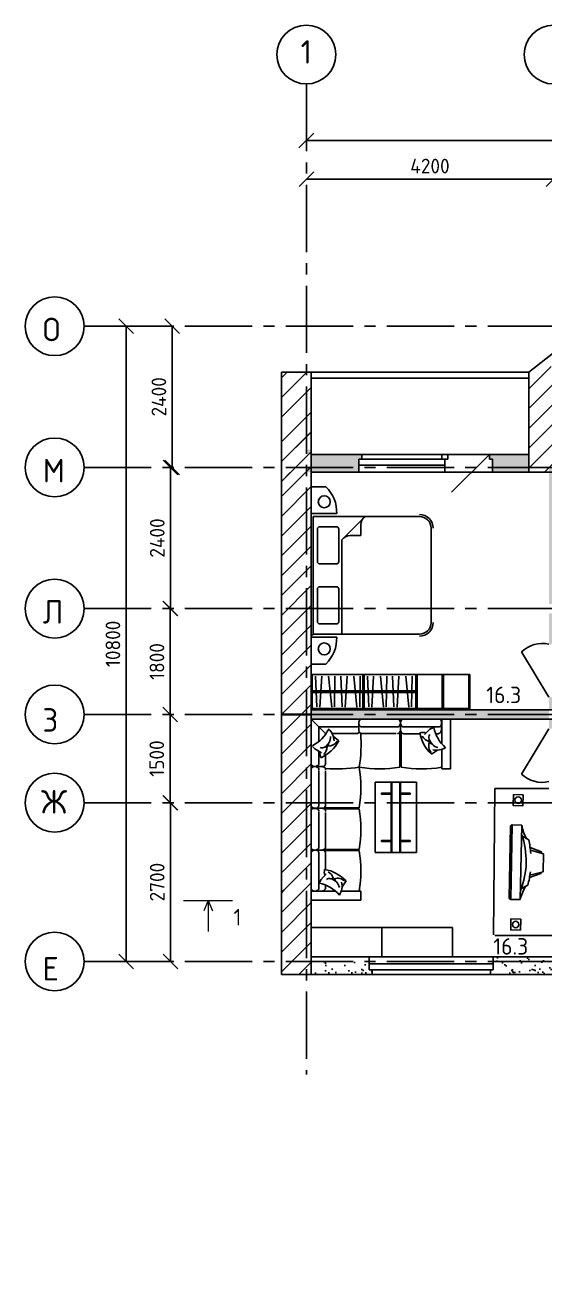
# Model space of a CAD drawing. Header units: millimetres. Extents: x -257254 to 390979, y -202328 to 355504.
# Drawn here: x 352816 to 361645, y -122793 to -101411 of the extents above; entities that cross this region are included whole.
import ezdxf

# ---------------------------------------------------------------- set-up
doc = ezdxf.new("R2010")
doc.units = ezdxf.units.MM
doc.linetypes.add('CENTER2', pattern=[28.575, 19.05, -3.175, 3.175, -3.175])
doc.layers.get('0').update_dxf_attribs({"lineweight": 25})
for name, color, linetype in [('МЕБЕЛЬ', 104, 'Continuous'), ('Окна', 4, 'Continuous'), ('оси', 1, 'CENTER2')]:
    doc.layers.add(name, color=color, linetype=linetype)
doc.layers.add('покрытия', color=6, linetype='Continuous', lineweight=18)
doc.styles.get("Standard").update_dxf_attribs({"font": 'GOST_Common.ttf'})
doc.dimstyles.new('ISO-25', dxfattribs={"dimtxt": 250, "dimasz": 250, "dimexe": 1.25, "dimexo": 0.625, "dimgap": 100, "dimtad": 1, "dimdec": 0, "dimtxsty": 'Standard', "dimblk": 'OBLIQUE', "dimcen": 2.5, "dimadec": 0, "dimazin": 0, "dimtfac": 1, "dimtdec": 0, "dimtmove": 0, "dimatfit": 3, "dimfxl": 1, "dimarcsym": 0})
pattern_1 = [(37.5, (282164.35, -213406.2), (-8.00016, 244.70662), [0, -193.04, 0, -215.9, 0, -206.375]), (7.5, (282164.35, -213406.2), (224.76164, 358.41255), [0, -104.14, 0, -173.99, 0, -66.675]), (327.5, (282008.14, -213406.2), (395.4962, 0.7186), [0, -63.5, 0, -228.6, 0, -298.45]), (317.5, (282008.14, -213406.2), (381.7782, 111.4647), [0, -31.75, 0, -149.86, 0, -171.45])]

# ---------------------------------------------------------------- blocks, each defined once
blk = doc.blocks.new('_Oblique')
at = {"color": 0, "linetype": 'ByBlock', "lineweight": -2}
blk.add_line((-0.5, -0.5), (0.5, 0.5), dxfattribs=at)
blk = doc.blocks.new('*D343')
at = {"color": 0, "lineweight": -2, "ltscale": 50, "transparency": 16777216}
for p, q in [((355276, -114630), (355285, -114630)), ((355284, -117330), (355284, -114630)), ((355285, -117330), (355285, -117330))]:
    blk.add_line(p, q, dxfattribs=at)
at = {"color": 0, "lineweight": -2, "ltscale": 50, "transparency": 16777216, "xscale": 250, "yscale": 250, "zscale": 250}
for p, rotation in [((355284, -114630), 90), ((355284, -117330), 270)]:
    blk.add_blockref('_Oblique', p, dxfattribs=dict(at, rotation=rotation))
at = {"color": 0, "ltscale": 50, "transparency": 16777216, "insert": (355059, -115980), "char_height": 250, "attachment_point": 5, "rotation": 90}
blk.add_mtext('2700', dxfattribs=at)
blk = doc.blocks.new('*D344')
at = {"color": 0, "lineweight": -2, "ltscale": 50, "transparency": 16777216}
for p, q in [((355280, -113130), (355280, -111330)), ((355281, -111330), (355282, -111330)), ((355281, -113130), (355282, -113130))]:
    blk.add_line(p, q, dxfattribs=at)
at = {"color": 0, "lineweight": -2, "ltscale": 50, "transparency": 16777216, "xscale": 250, "yscale": 250, "zscale": 250}
for p, rotation in [((355280, -111330), 90), ((355280, -113130), 270)]:
    blk.add_blockref('_Oblique', p, dxfattribs=dict(at, rotation=rotation))
at = {"color": 0, "ltscale": 50, "transparency": 16777216, "insert": (355055, -112230), "char_height": 250, "attachment_point": 5, "rotation": 90}
blk.add_mtext('1800', dxfattribs=at)
blk = doc.blocks.new('*D345')
at = {"color": 0, "lineweight": -2, "ltscale": 50, "transparency": 16777216}
for p, q in [((355312, -108930), (355284, -108930)), ((355285, -111330), (355285, -108930)), ((355286, -111330), (355287, -111330))]:
    blk.add_line(p, q, dxfattribs=at)
at = {"color": 0, "lineweight": -2, "ltscale": 50, "transparency": 16777216, "xscale": 250, "yscale": 250, "zscale": 250}
for p, rotation in [((355285, -108930), 90), ((355285, -111330), 270)]:
    blk.add_blockref('_Oblique', p, dxfattribs=dict(at, rotation=rotation))
at = {"color": 0, "ltscale": 50, "transparency": 16777216, "insert": (355060, -110130), "char_height": 250, "attachment_point": 5, "rotation": 90}
blk.add_mtext('2400', dxfattribs=at)
blk = doc.blocks.new('*D346')
at = {"color": 0, "lineweight": -2, "ltscale": 50, "transparency": 16777216}
for p, q in [((354771, -106530), (355314, -106530)), ((355313, -108930), (355313, -106530)), ((355313, -108930), (355314, -108930))]:
    blk.add_line(p, q, dxfattribs=at)
at = {"color": 0, "lineweight": -2, "ltscale": 50, "transparency": 16777216, "xscale": 250, "yscale": 250, "zscale": 250}
for p, rotation in [((355313, -106530), 90), ((355313, -108930), 270)]:
    blk.add_blockref('_Oblique', p, dxfattribs=dict(at, rotation=rotation))
at = {"color": 0, "ltscale": 50, "transparency": 16777216, "insert": (355088, -107730), "char_height": 250, "attachment_point": 5, "rotation": 90}
blk.add_mtext('2400', dxfattribs=at)
blk = doc.blocks.new('*D347')
at = {"color": 0, "lineweight": -2, "ltscale": 50, "transparency": 16777216}
for p, q in [((357593.37343, -104031.1882), (357593.37343, -104030.5632)), ((357593.37343, -104031.8132), (361793.37343, -104031.8132)), ((361793.37343, -104031.1882), (361793.37343, -104030.5632))]:
    blk.add_line(p, q, dxfattribs=at)
at = {"color": 0, "lineweight": -2, "ltscale": 50, "transparency": 16777216, "xscale": 250, "yscale": 250, "zscale": 250, "rotation": 180}
blk.add_blockref('_Oblique', (357593.37343, -104031.8132), dxfattribs=at)
at = {"color": 0, "lineweight": -2, "ltscale": 50, "transparency": 16777216, "xscale": 250, "yscale": 250, "zscale": 250}
blk.add_blockref('_Oblique', (361793.37343, -104031.8132), dxfattribs=at)
at = {"color": 0, "ltscale": 50, "transparency": 16777216, "insert": (359693.37343, -103806.8132), "char_height": 250, "attachment_point": 5}
blk.add_mtext('4200', dxfattribs=at)
blk = doc.blocks.new('*D365')
at = {"color": 0, "lineweight": -2, "ltscale": 50, "transparency": 16777216}
for p, q in [((355277, -113130), (355278, -113130)), ((355277, -113130), (355277, -114630)), ((355285, -114630), (355275, -114630))]:
    blk.add_line(p, q, dxfattribs=at)
at = {"color": 0, "lineweight": -2, "ltscale": 50, "transparency": 16777216, "xscale": 250, "yscale": 250, "zscale": 250}
for p, rotation in [((355277, -113130), 90), ((355277, -114630), 270)]:
    blk.add_blockref('_Oblique', p, dxfattribs=dict(at, rotation=rotation))
at = {"color": 0, "ltscale": 50, "transparency": 16777216, "insert": (355052, -113880), "char_height": 250, "attachment_point": 5, "rotation": 90}
blk.add_mtext('1500', dxfattribs=at)
blk = doc.blocks.new('*D369')
at = {"color": 0, "lineweight": -2, "transparency": 16777216}
for p, q in [((355286, -106530), (354531, -106530)), ((354531, -117330), (354532, -106530)), ((355285, -117330), (354530, -117330))]:
    blk.add_line(p, q, dxfattribs=at)
at = {"color": 0, "lineweight": -2, "transparency": 16777216, "xscale": 250, "yscale": 250, "zscale": 250}
for p, rotation in [((354532, -106530), 89.99336854406653), ((354531, -117330), 269.9933685440665)]:
    blk.add_blockref('_Oblique', p, dxfattribs=dict(at, rotation=rotation))
at = {"color": 0, "transparency": 16777216, "insert": (354307, -111930), "char_height": 250, "attachment_point": 5, "rotation": 89.9934}
blk.add_mtext('10800', dxfattribs=at)
blk = doc.blocks.new('*D370')
at = {"color": 0, "lineweight": -2, "transparency": 16777216}
for p, q in [((357593, -103372), (383993, -103372)), ((357593, -103373), (357593, -103373)), ((383993, -103523), (383993, -103371))]:
    blk.add_line(p, q, dxfattribs=at)
at = {"color": 0, "lineweight": -2, "transparency": 16777216, "xscale": 250, "yscale": 250, "zscale": 250, "rotation": 180}
blk.add_blockref('_Oblique', (357593, -103372), dxfattribs=at)
at = {"color": 0, "lineweight": -2, "transparency": 16777216, "xscale": 250, "yscale": 250, "zscale": 250}
blk.add_blockref('_Oblique', (383993, -103372), dxfattribs=at)
at = {"color": 0, "transparency": 16777216, "insert": (370793, -103147), "char_height": 250, "attachment_point": 5}
blk.add_mtext('26400', dxfattribs=at)

msp = doc.modelspace()

# ---------------------------------------------------------------- hatches: boundary and pattern name
h = msp.add_hatch()
h.set_pattern_fill('LINE', color=256, scale=75, angle=45)
h.set_pattern_definition([(45, (282164.35, -213406.2), (-168.3798, 168.3798), [])])
h.paths.add_polyline_path([(366433.47228, -117330.06082), (365993.37343, -117330.06082), (365993.37343, -117750.06082), (366483.37682, -117750.06082), (366483.39503, -117669.93468), (366433.39503, -117669.92332)])
h.paths.add_polyline_path([(366433.49046, -117250.06082), (365993.37343, -117250.06082), (365993.37343, -117330.06082), (366433.47228, -117330.06082)])
h.paths.add_polyline_path([(370193.37343, -117330.06082), (367343.4723, -117330.06082), (367343.39501, -117670.13014), (367293.39501, -117670.11877), (367293.37684, -117750.06082), (370193.37343, -117750.06082)])
h.paths.add_polyline_path([(370193.37343, -117250.06082), (367343.49048, -117250.06082), (367343.4723, -117330.06082), (370193.37343, -117330.06082)])
h.paths.add_polyline_path([(370805.66093, -117330.06082), (370193.37343, -117330.06082), (370193.37343, -117750.06082), (370805.66093, -117750.06082)])
h.paths.add_polyline_path([(370805.66093, -117250.06082), (370193.37343, -117250.06082), (370193.37343, -117330.06082), (370805.66093, -117330.06082)])
h.paths.add_polyline_path([(371993.37343, -117330.06082), (371705.66093, -117330.06082), (371705.66093, -117750.06082), (371993.37343, -117750.06082)])
h.paths.add_polyline_path([(372391.06676, -117330.06082), (371993.37343, -117330.06082), (371993.37343, -117750.06082), (372391.06676, -117750.06082)])
h.paths.add_polyline_path([(371993.37343, -117250.06082), (371705.66093, -117250.06082), (371705.66093, -117330.06082), (371993.37343, -117330.06082)])
h.paths.add_polyline_path([(372391.06676, -117250.06082), (371993.37343, -117250.06082), (371993.37343, -117330.06082), (372391.06676, -117330.06082)])
h.paths.add_polyline_path([(361920.95524, -107477.23261), (361708.30911, -107147.94816), (361747.5378, -107116.94639), (361697.76344, -107053.96344), (361373.37343, -107310.06082), (361373.37343, -109010.06082), (361825.79162, -109010.06082)])
h.paths.add_polyline_path([(363088.3553, -106190.04759), (363138.3553, -106190.05895), (363138.37348, -106110.05895), (362893.53321, -106109.93468), (362686.66923, -106273.15308), (362736.10054, -106335.70194), (362785.0336, -106316.97978), (362889.63195, -106449.33532), (363088.27802, -106530.06082), (363088.30011, -106432.88128)])
h.paths.add_polyline_path([(363088.27802, -106530.06082), (362879.92758, -106437.0557), (363034.76214, -106632.97861)])
h.paths.add_polyline_path([(364893.53321, -106110.18695), (364648.37334, -106110.23241), (364648.35516, -106190.23241), (364698.36425, -106190.24377), (364698.29022, -106435.95086), (364617.54473, -106530.06082), (364897.11491, -106449.33532), (365001.71326, -106316.97978), (365050.53766, -106335.83943), (365099.96897, -106273.29057)])
h.paths.add_polyline_path([(364906.81928, -106437.0557), (364698.27792, -106530.06082), (364750.81573, -106634.45781)])
h.paths.add_polyline_path([(366413.37343, -107310.06082), (366088.98342, -107053.96344), (366039.20906, -107116.94639), (366078.43775, -107147.94816), (365913.37343, -107255.58594), (365913.37343, -108930.06082), (366413.37343, -108930.06082)])
h.paths.add_polyline_path([(365993.37343, -107255.58594), (365818.20981, -107477.23261), (365913.37343, -107552.36179), (365993.37343, -107615.8972)])
h.paths.add_polyline_path([(370193.37343, -107255.58594), (370108.30911, -107147.94816), (370147.5378, -107116.94639), (370097.76344, -107053.96344), (369773.37343, -107310.06082), (369773.37343, -109010.06082), (370193.37343, -109010.06082)])
h.paths.add_polyline_path([(370193.37343, -107255.58594), (370193.37343, -107613.05112), (370367.33572, -107475.71247)])
h.paths.add_polyline_path([(370273.37343, -107549.89323), (370193.37343, -107613.05112), (370193.37343, -108930.06082), (370273.37343, -108930.06082)])
h.paths.add_polyline_path([(371488.36443, -106189.87786), (371538.3553, -106190.05895), (371538.37348, -106110.05895), (371293.53321, -106109.93468), (371086.77789, -106273.29057), (371136.2092, -106335.83943), (371175.32923, -106304.70017), (371279.92758, -106437.0557), (371488.27802, -106530.06082), (371488.29104, -106432.8148)])
h.paths.add_polyline_path([(371488.27802, -106530.06082), (371279.92758, -106437.0557), (371434.7298, -106632.93768)])
h.paths.add_polyline_path([(373293.53321, -106110.18695), (373048.37334, -106110.23241), (373048.35516, -106190.23241), (373098.34511, -106190.24377), (373098.26977, -106610.10627), (373094.14881, -106610.07989), (373102.38884, -106530.07989), (373297.11491, -106449.33532), (373401.71326, -106316.97978), (373450.64632, -106335.70194), (373500.07763, -106273.15308)])
h.paths.add_polyline_path([(373306.81928, -106437.0557), (373018.45887, -106530.06082), (373150.81573, -106634.45781)])
h.paths.add_polyline_path([(374813.37343, -107310.06082), (374488.98342, -107053.96344), (374439.20906, -107116.94639), (374478.43775, -107147.94816), (374393.37343, -107255.58594), (374393.37343, -108930.06082), (374813.37343, -108930.06082)])
h.paths.add_polyline_path([(374393.37343, -107255.58594), (374218.20981, -107477.23261), (374313.37343, -107552.36179), (374313.37343, -107558.86707), (374393.37343, -107622.02497)])
h.paths.add_polyline_path([(374393.37343, -107622.02497), (374313.37343, -107558.86707), (374313.37343, -108930.06082), (374393.37343, -108930.06082)])
h.paths.add_polyline_path([(380513.37343, -107390.06082), (380563.37343, -107390.06082), (380563.37343, -107310.06082), (378593.37343, -107310.06082), (378593.37343, -107730.06082), (380513.37343, -107730.06082)])
h.paths.add_polyline_path([(382793.37343, -107310.06082), (381973.37343, -107310.06082), (381973.37343, -107390.06082), (382023.37343, -107390.06082), (382023.37343, -107730.06082), (382793.37343, -107730.06082)])
h.paths.add_polyline_path([(383993.37343, -107310.06082), (382793.37343, -107310.06082), (382793.37343, -107730.06082), (383993.37343, -107730.06082)])
h.paths.add_polyline_path([(380513.37343, -107730.06082), (378593.37343, -107730.06082), (378593.37343, -107810.06082), (380513.37343, -107810.06082)])
h.paths.add_polyline_path([(383993.37343, -107730.06082), (382793.37343, -107730.06082), (382793.37343, -107808.37096), (383915.07502, -107808.37096), (383993.37343, -107808.63649)])
h.paths.add_polyline_path([(382793.37343, -107730.06082), (382023.37343, -107730.06082), (382023.37343, -107808.37096), (382793.37343, -107808.37096)])
h.paths.add_polyline_path([(384413.37343, -107310.06082), (383993.37343, -107310.06082), (383993.37343, -107730.06082), (384413.37343, -107730.06082)])
h.paths.add_polyline_path([(384413.37343, -107730.06082), (383993.37343, -107730.06082), (383993.37343, -107808.63649), (383993.37343, -107810.06082), (384413.37343, -107810.06082)])
h.paths.add_polyline_path([(384413.37343, -107810.06082), (383993.37343, -107810.06082), (383993.37343, -108930.06082), (384413.37343, -108930.06082)])
h.paths.add_polyline_path([(383993.37343, -107810.06082), (383913.37343, -107810.06082), (383913.3763, -108930.06082), (383993.37343, -108930.06082)])
h.paths.add_polyline_path([(384413.37343, -108930.06082), (383993.37343, -108930.06082), (383993.37343, -109310.14354), (384333.37343, -109310.14354), (384333.37343, -109360.14354), (384413.37343, -109360.14354)])
h.paths.add_polyline_path([(383993.37343, -108930.06082), (383913.3763, -108930.06082), (383913.37727, -109310.14354), (383993.37343, -109310.14354)])
h.paths.add_polyline_path([(384413.37343, -111370.14354), (384333.37343, -111370.14354), (384333.37343, -111420.14354), (383993.37343, -111420.14354), (383993.37343, -113130.06082), (384413.37343, -113130.06082)])
h.paths.add_polyline_path([(383993.37343, -111420.14354), (383913.38267, -111420.14354), (383913.38705, -113130.06082), (383993.37343, -113130.06082)])
h.paths.add_polyline_path([(384413.37343, -116910.06082), (382793.37343, -116910.06082), (382793.37343, -117330.06082), (384469.07008, -117330.06082), (384573.9923, -117246.54078), (384605.13199, -117285.66008), (384669.46807, -117234.44736)])
h.paths.add_polyline_path([(384110.69569, -117330.06082), (382793.37343, -117330.06082), (382793.37343, -117410.06082), (384173.85359, -117410.06082)])
h.paths.add_polyline_path([(384413.37343, -125310.06082), (382713.37343, -125310.06082), (382713.37343, -125730.06082), (384469.07008, -125730.06082), (384573.9923, -125646.54078), (384605.13199, -125685.66008), (384669.46807, -125634.44736)])
h.paths.add_polyline_path([(384111.6725, -125730.06082), (382713.37343, -125730.06082), (382713.37343, -125810.06082), (384171.07246, -125810.06082), (384247.28944, -125906.60232), (384249.59713, -125904.76536)])
h.paths.add_polyline_path([(385449.16595, -126623.80401), (385388.32027, -126672.2383), (385420.09217, -126710.29903), (385285.8928, -126817.12422), (385193.39057, -127024.80567), (385291.90909, -127024.82806), (385533.55642, -127024.88298), (385533.31223, -127074.88293), (385613.18609, -127074.90108), (385613.37343, -126830.06082)])
h.paths.add_polyline_path([(385285.43495, -126816.54487), (385091.4343, -126970.97299), (385193.39057, -127024.80567), (385113.26053, -127024.78746)])
h.paths.add_polyline_path([(385193.39057, -127024.80567), (385193.41892, -127024.80568), (385291.90909, -127024.82806)], flags=17)
h.paths.add_polyline_path([(385613.37343, -128830.06081), (385613.30886, -128584.91009), (385533.18273, -128584.8737), (385533.19051, -128634.8828), (385113.19052, -128634.78734), (385193.37343, -128634.80556), (385193.37343, -128580.06082), (385193.37343, -128656.47959), (385286.04825, -128842.80071), (385420.24762, -128949.6259), (385389.37983, -128988.40114), (385450.22551, -129036.83543)])
h.paths.add_polyline_path([(385193.37343, -128656.47959), (385193.37343, -128634.80556), (385091.58974, -128688.95194), (385285.5904, -128843.38006)])
h.paths.add_polyline_path([(384669.46807, -130025.67427), (384605.13199, -129974.46155), (384573.9923, -130013.58085), (384469.07008, -129930.06082), (382712.88638, -129930.06082), (382712.88638, -130350.06082), (384413.37343, -130350.06082)])
h.paths.add_polyline_path([(384249.59713, -129755.35628), (384111.6725, -129930.06082), (384469.07008, -129930.06082)])
h.paths.add_polyline_path([(384249.59713, -129755.35628), (384247.28944, -129753.51931), (384171.07246, -129850.06082), (382793.37343, -129850.06082), (382793.37343, -129930.06082), (384111.6725, -129930.06082)])
h.paths.add_polyline_path([(382793.37343, -134130.06082), (380393.37343, -134130.06082), (380393.37343, -134550.06082), (382793.37343, -134550.06082)])
h.paths.add_polyline_path([(380393.37343, -134130.06082), (378593.37343, -134130.06082), (378593.37343, -134550.06082), (380393.37343, -134550.06082)])
h.paths.add_polyline_path([(378593.37343, -134130.06082), (376493.37343, -134130.06082), (376493.37343, -134550.06082), (378593.37343, -134550.06082)])
h.paths.add_polyline_path([(376493.37343, -134130.06082), (374393.37343, -134130.06082), (374393.37343, -134550.06082), (376493.37343, -134550.06082)])
h.paths.add_polyline_path([(374393.37343, -134130.06082), (374173.37343, -134130.06082), (374173.37343, -134550.06082), (374393.37343, -134550.06082)])
h.paths.add_polyline_path([(374393.37343, -134050.06082), (374173.37343, -134050.06082), (374173.37343, -134130.06082), (374393.37343, -134130.06082)])
h.paths.add_polyline_path([(376493.37343, -134050.06082), (375593.37343, -134050.06082), (374393.37343, -134050.06082), (374393.37343, -134130.06082), (376493.37343, -134130.06082)])
h.paths.add_polyline_path([(378593.37343, -134050.06082), (376493.37343, -134050.06082), (376493.37343, -134130.06082), (378593.37343, -134130.06082)])
h.paths.add_polyline_path([(380393.37343, -134050.06082), (379913.24572, -134050.06082), (378673.37343, -134050.06082), (378593.37343, -134050.06082), (378593.37343, -134130.06082), (380393.37343, -134130.06082)])
h.paths.add_polyline_path([(382793.37343, -134050.06082), (380393.37343, -134050.06082), (380393.37343, -134130.06082), (382793.37343, -134130.06082)])
h = msp.add_hatch()
h.set_pattern_fill('AR-SAND', color=256, scale=5)
h.set_pattern_definition(pattern_1)
h.paths.add_polyline_path([(357593.37343, -108630.06082), (357673.37343, -108630.06082), (357673.37343, -108930.06082), (357593.37343, -108930.06082)])
h.paths.add_polyline_path([(358485.22058, -108790.06082), (358535.22058, -108790.06082), (358535.22058, -108710.06082), (357593.37343, -108710.06082), (357593.37343, -109010.06082), (358485.22058, -109010.06082)])
h.paths.add_polyline_path([(361373.37343, -108710.06082), (360705.22058, -108710.06082), (360705.22058, -108790.06082), (360755.22058, -108790.06082), (360755.22058, -109010.06082), (361373.37343, -109010.06082)])
h.paths.add_polyline_path([(366885.22058, -108790.06082), (366935.22058, -108790.06082), (366935.22058, -108710.06082), (366413.37343, -108710.06082), (366413.37343, -109010.06082), (366885.22058, -109010.06082)])
h.paths.add_polyline_path([(369773.37343, -108710.06082), (369105.22058, -108710.06082), (369105.22058, -108790.06082), (369155.22058, -108790.06082), (369155.22058, -109010.06082), (369773.37343, -109010.06082)])
h.paths.add_polyline_path([(375303.37343, -108790.06082), (375353.37343, -108790.06082), (375353.37343, -108710.06082), (374813.37343, -108710.06082), (374813.37343, -108930.06082), (375303.37343, -108930.06082)])
h.paths.add_polyline_path([(378513.37343, -108710.06082), (377523.37343, -108710.06082), (377523.37343, -108790.06082), (377573.37343, -108790.06082), (377573.37343, -109005.06082), (378513.37343, -109015.06082)])
h.paths.add_polyline_path([(383013.37343, -113210.06082), (382713.37343, -113209.99493), (382713.37343, -114134.80666), (383013.37343, -114134.80666), (383013.37343, -114184.80666), (383013.37343, -113550.06082)])
at = {"ltscale": 50}
h = msp.add_hatch(color=256, dxfattribs=at)
h.dxf.hatch_style = 1
h.paths.add_polyline_path([(361793.37343, -108930.06082), (361713.37343, -108930.06082), (361713.37343, -111250.06082), (361793.37343, -111250.06082)])
h.paths.add_polyline_path([(361873.37343, -108930.06082), (361793.37343, -108930.06082), (361793.37343, -111250.06082), (361873.37343, -111250.06082)])
h.paths.add_polyline_path([(362133.37343, -111250.06082), (361873.37343, -111250.06082), (361873.37343, -111330.06082), (362133.37343, -111330.06082)])
h.paths.add_polyline_path([(362133.37343, -111330.06082), (361873.37343, -111330.06082), (361873.37343, -111410.06082), (362133.37343, -111410.06082)])
h.paths.add_polyline_path([(361793.37343, -111410.06082), (361713.37343, -111410.06082), (361713.37343, -111935.29629), (361793.37343, -111935.29629)])
h.paths.add_polyline_path([(361873.37343, -111410.06082), (361793.37343, -111410.06082), (361793.37343, -111935.29629), (361873.37343, -111935.29629)])
h.paths.add_polyline_path([(365913.37343, -111250.06082), (363133.37343, -111250.06082), (363133.37343, -111410.06082), (365913.37343, -111410.06082)])
h.paths.add_polyline_path([(366073.37343, -108930.06082), (365993.37343, -108930.06082), (365993.37343, -111250.06082), (366073.37343, -111250.06082)])
h.paths.add_polyline_path([(365993.37343, -108930.06082), (365913.37343, -108930.06082), (365913.37343, -109010.06082), (365913.37343, -111250.06082), (365993.37343, -111250.06082)])
h.paths.add_polyline_path([(365993.37343, -113210.06082), (365913.37343, -113210.06082), (365913.37343, -113371.18257), (365993.37343, -113371.18257)])
h.paths.add_polyline_path([(366073.37343, -113210.06082), (365993.37343, -113210.06082), (365993.37343, -113371.18257), (366073.37343, -113371.18257)])
h.paths.add_polyline_path([(361713.37343, -113050.06082), (357673.37343, -113050.06082), (357673.37343, -113130.06082), (361713.37343, -113130.06082)])
h.paths.add_polyline_path([(361713.37343, -113130.06082), (357673.37343, -113130.06082), (357673.37343, -113210.06082), (361713.37343, -113210.06082)])
h.paths.add_polyline_path([(361793.37343, -112835.29629), (361713.37343, -112835.29629), (361713.37343, -113050.06082), (361793.37343, -113050.06082)])
h.paths.add_polyline_path([(361873.37343, -112835.29629), (361793.37343, -112835.29629), (361793.37343, -113050.06082), (361873.37343, -113050.06082)])
h.paths.add_polyline_path([(361793.37343, -113210.06082), (361713.37343, -113210.06082), (361713.37343, -113372.42052), (361793.37343, -113372.42052)])
h.paths.add_polyline_path([(361873.37343, -113210.06082), (361793.37343, -113210.06082), (361793.37343, -113372.42052), (361873.37343, -113372.42052)])
h.paths.add_polyline_path([(365913.37343, -113130.06082), (365913.37343, -113050.06082), (366073.37343, -113050.06082), (366073.37343, -113130.06082)])
h.paths.add_polyline_path([(365913.37343, -113210.06082), (365913.37343, -113130.06082), (366073.37343, -113130.06082), (366073.37343, -113210.06082)])
h.paths.add_polyline_path([(365913.37343, -112750.06082), (365993.37343, -112750.06082), (365993.37343, -111410.06082), (365913.37343, -111410.06082)])
h.paths.add_polyline_path([(365993.37343, -112910.06082), (365913.37343, -112910.06082), (365913.37343, -113050.06082), (365993.37343, -113050.06082)])
h.paths.add_polyline_path([(365993.37343, -112750.06082), (366073.37343, -112750.06082), (366073.37343, -111410.06082), (365993.37343, -111410.06082)])
h.paths.add_polyline_path([(366073.37343, -112910.06082), (365993.37343, -112910.06082), (365993.37343, -113050.06082), (366073.37343, -113050.06082)])
h = msp.add_hatch()
h.set_pattern_fill('AR-SAND', color=256, scale=5)
h.set_pattern_definition(pattern_1)
h.paths.add_polyline_path([(357673.37343, -117330.06082), (357673.37343, -117550.06082), (358709.45203, -117550.06082), (358709.45203, -117470.06082), (358659.45203, -117470.06082), (358659.45203, -117330.06082)])
at = {"ltscale": 60}
h = msp.add_hatch(dxfattribs=at)
h.set_pattern_fill('AR-SAND', color=256, scale=5)
h.set_pattern_definition(pattern_1)
h.paths.add_polyline_path([(361664.45193, -117250.0607), (360719.45193, -117250.0607), (360719.45193, -117330.0607), (360769.45193, -117330.0607), (360769.45193, -117550.0607), (361664.45193, -117550.0607)])
h.paths.add_polyline_path([(362905.52205, -117470.06082), (362855.52205, -117470.06082), (362855.52205, -117250.06082), (361664.45193, -117250.0607), (361664.45193, -117550.0607), (361744.45193, -117550.0607), (362905.52205, -117550.0607)])
h.paths.add_polyline_path([(365993.37343, -117250.06082), (364965.52205, -117250.06082), (364965.52205, -117470.06082), (364915.52205, -117470.06082), (364915.52205, -117550.0607), (365993.37343, -117550.0607)])

# ---------------------------------------------------------------- linework, layer by layer
at = {"ltscale": 20}
for p, q in [((362893.53321, -106109.93468), (361373.37343, -107310.06082)), ((357513.37343, -107310.06082), (361373.37343, -107310.06082)), ((357673.37343, -107310.06082), (357673.37343, -117550.06082)), ((361373.37343, -109010.06082), (361373.37343, -107310.06082)), ((357673.37343, -107410.06082), (361373.37343, -107410.06082)), ((357173.37343, -108630.06082), (357173.37343, -117550.06082)), ((360273.37343, -108710.06082), (357673.37343, -108710.06082)), ((361373.37343, -108710.06082), (360805.22058, -108710.06082)), ((360273.37343, -109010.06082), (357673.37343, -109010.06082)), ((361873.37343, -109010.06082), (360855.22058, -109010.06082)), ((357673.37343, -113050.06082), (361873.37343, -113050.06082)), ((357673.37343, -113210.06082), (361873.37343, -113210.06082)), ((357673.37343, -113210.06082), (357673.37343, -117250.06082)), ((357673.37343, -117250.06082), (370805.66093, -117250.06082)), ((357173.37343, -117550.06082), (365993.37343, -117550.06082))]:
    msp.add_line(p, q, dxfattribs=at)
at = {"ltscale": 60}
for p, q in [((357170.08328, -107741.5368), (357601.55926, -107310.06082)), ((357170.08328, -107404.77719), (357264.79966, -107310.06082)), ((357170.08328, -107741.5368), (357601.55926, -107310.06082)), ((357166.79313, -108081.58655), (357653.3237, -107595.05598)), ((357170.08328, -108078.2964), (357670.08328, -107578.2964)), ((357166.79313, -108498.34615), (357666.79313, -107998.34615)), ((357170.08328, -108495.056), (357656.61385, -108008.52544)), ((357170.08328, -108831.81561), (357670.08328, -108331.81561)), ((357170.08328, -108831.81561), (357656.61385, -108345.28504)), ((357170.08328, -109168.57521), (357670.08328, -108668.57521)), ((357170.08328, -109425.33482), (357656.61385, -108938.80425)), ((357170.08328, -109168.57521), (357319.85425, -109018.80425)), ((357170.08328, -109762.09442), (357670.08328, -109262.09442)), ((357170.08328, -110098.85403), (357670.08328, -109598.85403)), ((357170.08328, -110435.61363), (357670.08328, -109935.61363)), ((357170.08328, -110772.37324), (357670.08328, -110272.37324)), ((357170.08328, -111109.13284), (357670.08328, -110609.13284)), ((357170.08328, -111445.89245), (357670.08328, -110945.89245)), ((357170.08328, -111782.65205), (357670.08328, -111282.65205)), ((357170.08328, -112119.41165), (357670.08328, -111619.41165)), ((357170.08328, -112456.17126), (357670.08328, -111956.17126)), ((357170.08328, -112792.93086), (357670.08328, -112292.93086)), ((357170.08328, -113129.69047), (357670.08328, -112629.69047)), ((357170.08328, -113466.45007), (357670.08328, -112966.45007)), ((357170.08328, -113803.20968), (357670.08328, -113303.20968)), ((357675.07502, -116235.09838), (357675.07502, -113210.06082)), ((357170.08328, -114139.96928), (357670.08328, -113639.96928)), ((357170.08328, -114476.72889), (357670.08328, -113976.72889)), ((357170.08328, -114813.48849), (357670.08328, -114313.48849)), ((357170.08328, -115150.2481), (357670.08328, -114650.2481)), ((357170.08328, -115487.0077), (357670.08328, -114987.0077)), ((357170.08328, -115823.7673), (357670.08328, -115323.7673)), ((357211.80594, -116118.80425), (357670.08328, -115660.52691)), ((357548.56555, -116118.80425), (357670.08328, -115997.28651)), ((357170.08328, -116160.52691), (357211.80594, -116118.80425)), ((357170.08328, -116497.28651), (357548.56555, -116118.80425)), ((357170.08328, -116834.04612), (357670.08328, -116334.04612)), ((357170.08328, -117170.80572), (357670.08328, -116670.80572)), ((357170.08328, -117507.56533), (357670.08328, -117007.56533)), ((357464.3474, -117550.06082), (357670.08328, -117344.32493))]:
    msp.add_line(p, q, dxfattribs=at)
at = {"ltscale": 50}
for p, q in [((357173.37343, -108630.06082), (357173.37343, -107310.06082)), ((357173.37343, -107310.06082), (357513.37343, -107310.06082)), ((357673.37343, -107310.06082), (357513.37343, -107310.06082))]:
    msp.add_line(p, q, dxfattribs=at)
at = {"linetype": 'Continuous'}
for p, q in [((357673.37343, -109714.76912), (357673.37343, -109257.48962)), ((357673.37343, -111815.1062), (357673.37343, -112272.3857))]:
    msp.add_line(p, q, dxfattribs=at)
at = {"linetype": 'Continuous', "ltscale": 800}
msp.add_line((357673.37343, -111762.6352), (357673.37343, -109762.6352), dxfattribs=at)
for p, q in [((357673.37343, -110728.6778), (357673.37343, -112272.3857)), ((357673.37343, -110728.6778), (357673.37343, -112272.3857)), ((361713.37343, -112835.29629), (361250.79342, -112063.27314)), ((357673.37343, -112450.06082), (357673.37343, -113050.06082)), ((357693.37343, -112450.06082), (357693.37343, -113030.06082)), ((361713.37343, -113372.42052), (361250.79342, -114144.44366)), ((357673.37343, -116750.06082), (357673.37343, -117250.06082))]:
    msp.add_line(p, q)
at = {"lineweight": 35, "ltscale": 50}
msp.add_line((357173.37343, -113130.06082), (357673.37343, -113130.06082), dxfattribs=at)
at = {"ltscale": 50}
for centre in [(357593.37343, -101911.34071), (361793.37343, -101911.34071), (353315.86397, -106530.06082), (353315.86397, -108930.06082), (353315.86397, -111330.06082), (353315.86397, -113130.06082), (353315.86397, -114630.06082), (353315.86397, -117330.06082)]:
    msp.add_circle(centre, 500, dxfattribs=at)
for centre, start, end in [((361603.94968, -112439.77758), 77.761917541, 133.167235612), ((361603.94968, -113767.93922), 226.832764388, 282.238082459)]:
    msp.add_arc(centre, 516.2121, start, end)
at = {"layer": 'МЕБЕЛЬ', "linetype": 'Continuous'}
for p, q in [((357673.37343, -109257.48962), (357922.85673, -109257.48962)), ((357673.37343, -112272.3857), (357922.85673, -112272.3857))]:
    msp.add_line(p, q, dxfattribs=at)
at = {"layer": 'МЕБЕЛЬ', "linetype": 'Continuous', "ltscale": 800}
for p, q in [((357673.37343, -109714.76912), (358108.75637, -109714.76912)), ((357708.25417, -111762.6352), (357708.25417, -109762.6352)), ((358195.02533, -110159.98886), (358590.07654, -109764.93766)), ((358338.06202, -110090.04332), (358520.13099, -110090.04332)), ((358520.13099, -109907.97435), (358520.13099, -110090.04332)), ((358195.02533, -110159.98886), (358195.02533, -110764.93766)), ((358195.02533, -110764.93766), (358195.02533, -111764.93766)), ((357673.37343, -111815.1062), (358108.75637, -111815.1062))]:
    msp.add_line(p, q, dxfattribs=at)
at = {"layer": 'МЕБЕЛЬ', "linetype": 'Continuous', "ltscale": 55}
for p, q in [((357711.57, -109764.93766), (359513.88113, -109764.93766)), ((359711.57, -109962.62652), (359711.57, -111567.24879)), ((359513.88113, -111764.93766), (357711.57, -111764.93766))]:
    msp.add_line(p, q, dxfattribs=at)
at = {"layer": 'МЕБЕЛЬ'}
for p, q in [((357673.37343, -112450.06082), (360373.37343, -112450.06082)), ((358553.37343, -112450.06082), (358553.37343, -113050.06082)), ((358573.37343, -112450.06082), (358573.37343, -113030.06082)), ((359453.37343, -112450.06082), (359453.37343, -113050.06082)), ((359473.37343, -112450.06082), (359473.37343, -113030.06082)), ((359903.37343, -112450.06082), (359903.37343, -113030.06082)), ((359923.37343, -112450.06082), (359923.37343, -113050.06082)), ((360353.37343, -112450.06082), (360353.37343, -113030.06082)), ((360373.37343, -112450.06082), (360373.37343, -113050.06082)), ((357770.67255, -112997.93055), (357747.67384, -112476.18196)), ((357855.00121, -112476.18196), (357824.33632, -113005.6033)), ((357969.99494, -112476.18196), (358023.65871, -113005.6033)), ((358077.32231, -112476.18196), (358069.65613, -112997.93055)), ((358199.98222, -112997.93055), (358176.9835, -112476.18196)), ((358284.31088, -112476.18196), (358253.64599, -113005.6033)), ((358399.3046, -112476.18196), (358452.96837, -113005.6033)), ((358506.63198, -112476.18196), (358498.9658, -112997.93055)), ((358652.29076, -112997.93055), (358629.29205, -112476.18196)), ((358736.61942, -112476.18196), (358705.95453, -113005.6033)), ((358851.61315, -112476.18196), (358905.27692, -113005.6033)), ((358958.94052, -112476.18196), (358951.27434, -112997.93055)), ((359081.60043, -112997.93055), (359058.60171, -112476.18196)), ((359165.92909, -112476.18196), (359135.2642, -113005.6033)), ((359280.92281, -112476.18196), (359334.58658, -113005.6033)), ((359388.25019, -112476.18196), (359380.58401, -112997.93055)), ((358553.37343, -112729.77639), (357673.37343, -112729.77639)), ((358553.37343, -112758.37482), (357673.37343, -112758.37482)), ((359453.37343, -112729.77639), (358573.37343, -112729.77639)), ((359453.37343, -112758.37482), (358573.37343, -112758.37482)), ((360373.37343, -113030.06082), (357673.37343, -113030.06082)), ((360373.37343, -113050.06082), (357673.37343, -113050.06082)), ((358123.37343, -113030.06082), (358123.37343, -113050.06082)), ((359023.37343, -113030.06082), (359023.37343, -113050.06082)), ((360042.8233, -114056.79997), (360042.8233, -113210.06082)), ((358763.39594, -115479.14107), (358763.39594, -114279.14107)), ((358763.39594, -114279.14107), (359463.39594, -114279.14107)), ((359035.51477, -114279.14107), (359035.51477, -115479.14107)), ((359045.51477, -114279.14107), (359045.51477, -115479.14107)), ((359181.27712, -114279.14107), (359181.27712, -115479.14107)), ((359191.27712, -114279.14107), (359191.27712, -115479.14107)), ((359463.39594, -114279.14107), (359463.39594, -115479.14107)), ((360770.90037, -116874.44029), (360793.37343, -114386.65889)), ((360793.37343, -114386.65889), (361713.37343, -114386.65889)), ((359463.39594, -115479.14107), (358763.39594, -115479.14107)), ((358873.37343, -116750.06082), (357673.37343, -116750.06082)), ((358873.37343, -117250.06082), (358873.37343, -116750.06082)), ((360073.37343, -116750.06082), (358873.37343, -116750.06082)), ((358873.37343, -116750.06082), (358873.37343, -117250.06082)), ((360073.37343, -117250.06082), (360073.37343, -116750.06082)), ((360793.37343, -116886.65889), (361793.37343, -116886.65889)), ((357673.37343, -117250.06082), (358873.37343, -117250.06082)), ((358873.37343, -117250.06082), (360073.37343, -117250.06082))]:
    msp.add_line(p, q, dxfattribs=at)
at = {"layer": 'МЕБЕЛЬ', "ltscale": 20}
for p, q in [((357673.37343, -113210.06082), (360643.37343, -113210.06082)), ((358527.74258, -116750.06082), (357673.37343, -116750.06082)), ((359727.74258, -116750.06082), (358873.37343, -116750.06082))]:
    msp.add_line(p, q, dxfattribs=at)
at = {"layer": 'МЕБЕЛЬ', "ltscale": 60}
for p, q in [((357920.11258, -113455.09838), (357673.37343, -113210.06082)), ((359992.8233, -113210.06082), (357673.37343, -113210.06082)), ((358482.8233, -113373.45929), (358482.8233, -113267.38374)), ((359192.8233, -113375.16088), (359192.8233, -113269.08533)), ((359892.8233, -113211.7624), (359892.8233, -113628.87449)), ((357804.88803, -113339.87383), (357804.88803, -113589.45752)), ((357804.88803, -113339.87383), (358445.05999, -113339.87383)), ((357920.11258, -113455.09838), (357920.11258, -113465.95333)), ((357920.11258, -113455.09838), (357927.72488, -113455.09838)), ((358031.18222, -113455.09838), (358446.26055, -113455.09838)), ((358142.79756, -113578.49828), (358050.00487, -113498.93315)), ((359121.70487, -113455.09838), (358536.67533, -113455.09838)), ((359127.7707, -113339.87383), (358537.87589, -113339.87383)), ((359182.8233, -113430.90767), (359182.8233, -114026.79997)), ((359202.8233, -113430.90767), (359202.8233, -114026.79997)), ((359524.64421, -113456.79997), (359246.67533, -113456.79997)), ((359837.7707, -113341.57541), (359247.87589, -113341.57541)), ((359599.72336, -113468.68827), (359698.08244, -113375.74023)), ((359831.70487, -113456.79997), (359789.35792, -113456.79997)), ((357850.50845, -113782.26054), (357734.63056, -113712.35946)), ((357920.11258, -113673.40125), (357920.11258, -113674.65956)), ((359717.84383, -113804.84231), (359819.33733, -113736.7236)), ((359892.8233, -113723.08807), (359892.8233, -114056.79997)), ((357804.88803, -113754.74091), (357804.88803, -113960.04579)), ((357920.11258, -113822.61923), (357920.11258, -113961.24635)), ((357840.17509, -114015.24212), (357734.09953, -114015.24212)), ((357804.88803, -114080.29471), (357804.88803, -114670.18953)), ((357920.11258, -114086.36054), (357920.11258, -114671.39008)), ((359892.8233, -114056.79997), (360042.8233, -114056.79997)), ((357838.4735, -114725.24212), (357732.39794, -114725.24212)), ((357840.17509, -114725.09838), (357734.09953, -114725.09838)), ((357804.88803, -114790.15097), (357804.88803, -115380.04579)), ((357894.22028, -114715.24212), (358490.11258, -114715.24212)), ((357894.22028, -114735.24212), (358490.11258, -114735.24212)), ((357920.11258, -114796.2168), (357920.11258, -115381.24635)), ((357838.4735, -115435.09838), (357732.39794, -115435.09838)), ((357894.22028, -115425.09838), (358490.11258, -115425.09838)), ((357894.22028, -115445.09838), (358490.11258, -115445.09838)), ((358460.11258, -115425.09838), (358460.11258, -115445.09838)), ((357804.88803, -116080.04579), (357804.88803, -115490.15097)), ((357920.11258, -115766.9193), (357920.11258, -115488.95041)), ((357932.00089, -115841.99844), (357839.05284, -115940.35752)), ((357920.11258, -116073.97996), (357920.11258, -116031.633)), ((358268.15493, -115960.11891), (358200.03621, -116061.61242)), ((357673.37343, -116285.09838), (358520.11258, -116285.09838)), ((357675.07502, -116135.09838), (358092.18711, -116135.09838)), ((358186.40068, -116135.09838), (358520.11258, -116135.09838)), ((358520.11258, -116135.09838), (358520.11258, -116285.09838))]:
    msp.add_line(p, q, dxfattribs=at)
at = {"layer": 'МЕБЕЛЬ', "linetype": 'Continuous'}
for points in [[(357782.08512, -109977.21055), (357782.08512, -110532.2547)], [(358105.18065, -109939.48341), (357819.81227, -109939.48341)], [(358142.9078, -110532.2547), (358142.9078, -109977.21055)], [(357819.81227, -110569.98185), (358105.18065, -110569.98185)], [(357819.81227, -110959.89347), (358105.18065, -110959.89347)], [(357782.08512, -111552.66476), (357782.08512, -110997.62062)], [(358142.9078, -110997.62062), (358142.9078, -111552.66476)], [(358105.18065, -111590.39191), (357819.81227, -111590.39191)]]:
    msp.add_lwpolyline(points, dxfattribs=at)
at = {"layer": 'МЕБЕЛЬ'}
for points in [[(359035.51477, -114469.72417), (359035.51477, -114483.97359), (358869.73963, -114483.97359), (358869.73963, -114469.72417)], [(359191.27712, -114469.72417), (359191.27712, -114483.97359), (359357.05226, -114483.97359), (359357.05226, -114469.72417)], [(359035.51477, -115288.55797), (359035.51477, -115274.30855), (358869.73963, -115274.30855), (358869.73963, -115288.55797)], [(359191.27712, -115288.55797), (359191.27712, -115274.30855), (359357.05226, -115274.30855), (359357.05226, -115288.55797)]]:
    msp.add_lwpolyline(points, close=True, dxfattribs=at)
at = {"layer": 'МЕБЕЛЬ', "linetype": 'Continuous'}
for points in [[(361277.28931, -114495.6005), (361273.54144, -114682.37937), (361106.91747, -114679.03592), (361110.66534, -114492.25706)], [(361226.87503, -116277.93128), (361252.27505, -115012.09603), (361091.30656, -115008.86607), (361065.90654, -116274.70132)], [(361234.89756, -116608.23565), (361231.14969, -116795.01452), (361064.52572, -116791.67107), (361068.27359, -116604.8922)]]:
    msp.add_lwpolyline(points, close=True, dxfattribs=at)
at = {"layer": 'МЕБЕЛЬ', "linetype": 'Continuous', "ltscale": 800}
for points in [[(361037.15266, -116258.59976), (361061.9299, -115023.80119)], [(361091.30656, -115008.86607), (361061.9299, -115023.80119)], [(361254.56624, -115193.59989), (361371.10907, -115263.57096)], [(361586.97769, -115468.11051), (361394.88719, -115392.86707)], [(361400.35357, -115435.6338), (361621.86073, -115497.80504)], [(361586.97769, -115468.11051), (361586.58054, -115487.90282)], [(361615.64767, -115807.43935), (361621.86073, -115497.80504)], [(361579.60149, -115835.71063), (361384.64719, -115903.18769)], [(361391.82478, -115860.67468), (361615.64767, -115807.43935)], [(361579.60149, -115835.71063), (361579.99864, -115815.91832)], [(361236.44549, -116096.66544), (361355.70144, -116031.42587)], [(361065.90654, -116274.70132), (361037.15266, -116258.59976)]]:
    msp.add_lwpolyline(points, dxfattribs=at)
at = {"layer": 'МЕБЕЛЬ', "linetype": 'Continuous', "ltscale": 55}
for centre in [(357897.44943, -109514.07989), (357897.44943, -112015.79542)]:
    msp.add_circle(centre, 102.43432, dxfattribs=at)
at = {"layer": 'МЕБЕЛЬ', "linetype": 'Continuous', "ltscale": 800}
for centre in [(361192.10339, -114587.31821), (361149.71164, -116699.95336)]:
    msp.add_circle(centre, 54.65854, dxfattribs=at)
for centre, radius, start, end in [((357514.41881, -109689.96051), 594.85511, 357.609769759, 46.637054757), ((358701.55034, -109908.06899), 181.41937, 127.912235413, 180.02989079), ((357819.81227, -109977.21055), 37.72715, 90, 180), ((358105.18065, -109977.21055), 37.72715, 0, 90), ((358338.15666, -110271.46267), 181.41937, 89.970109217, 142.087764586), ((357819.81227, -110532.2547), 37.72715, 180, 270), ((358105.18065, -110532.2547), 37.72715, 270, 0), ((357819.81227, -110997.62062), 37.72715, 90, 180), ((358105.18065, -110997.62062), 37.72715, 0, 90), ((357819.81227, -111552.66476), 37.72715, 180, 270), ((358105.18065, -111552.66476), 37.72715, 270, 0), ((357690.8138, -111762.6352), 17.44037, 180, 0), ((357514.41881, -111839.9148), 594.85511, 313.362945243, 2.390230241), ((362008.7761, -114870.82334), 769.57899, 190.577853439, 208.794129997), ((359997.58158, -115620.09204), 1330.34158, 337.882049508, 19.818885604), ((359815.74645, -115616.44337), 1594.88928, 4.440374695, 12.782578557), ((359815.74645, -115616.44337), 1594.88928, 344.918356553, 353.260560418), ((361977.09992, -116449.43766), 769.57899, 148.906805114, 167.123081671)]:
    msp.add_arc(centre, radius, start, end, dxfattribs=at)
at = {"layer": 'МЕБЕЛЬ', "linetype": 'Continuous', "ltscale": 55}
for centre, radius, start, end in [((359513.88113, -109962.62652), 232.68887, 0, 90), ((359513.88113, -109962.62652), 197.68887, 0, 90), ((359513.88113, -111567.24879), 197.68887, 270, 0), ((359513.88113, -111567.24879), 232.68887, 270, 0)]:
    msp.add_arc(centre, radius, start, end, dxfattribs=at)
at = {"layer": 'МЕБЕЛЬ', "ltscale": 60}
for centre, radius, start, end in [((358445.05999, -113289.87383), 50, 270, 334.676470376), ((358563.38477, -113272.72892), 80.52176, 128.897059876, 208.588854595), ((358537.87589, -113289.87383), 50, 205.323529624, 270), ((359137.7707, -113291.57541), 50, 270, 334.676470376), ((359112.26182, -113274.43051), 80.52176, 331.411145405, 51.102940124), ((359112.26182, -113274.43051), 80.52176, 331.411145405, 51.102940124), ((359273.38477, -113274.43051), 80.52176, 128.897059876, 208.588854595), ((359247.87589, -113291.57541), 50, 205.323529624, 270), ((359837.7707, -113291.57541), 50, 270, 334.676470376), ((359812.26182, -113274.43051), 80.52176, 331.411145405, 51.102940124), ((357386.63769, -113083.74432), 656.26152, 298.088365961, 333.435372011), ((357788.90027, -113500.45503), 217.08769, 302.625578133, 359.53410241), ((357785.21369, -113586.6759), 278.9501, 1.747944002, 48.711609458), ((358446.26055, -113405.09838), 50, 270, 334.708747405), ((358654.59794, -113372.64681), 171.77657, 180.271002366, 198.256446098), ((358536.67533, -113405.09838), 50, 205.291252595, 270), ((355797.10871, -113621.80824), 2725.7146, 351.491416133, 3.587173139), ((359138.97126, -113406.79997), 50, 270, 334.708747405), ((359021.04865, -113374.3484), 171.77657, 341.743553902, 359.728997634), ((359364.59794, -113374.3484), 171.77657, 180.271002366, 198.256446098), ((359246.67533, -113406.79997), 50, 205.291252595, 270), ((359565.5788, -113597.35162), 162.44818, 69.311714068, 105.68654736), ((360168.00428, -113327.31247), 656.26152, 189.971871818, 226.689891509), ((359761.74139, -113370.13917), 238.23812, 213.305341607, 248.280797954), ((359755.84641, -113519.33889), 81.05343, 142.621008283, 201.150082387), ((359592.78039, -113118.44381), 278.9501, 290.063246824, 303.058906751), ((360396.89198, -113208.64366), 656.26152, 192.567877779, 227.914883829), ((359831.70487, -113406.79997), 50, 270, 338.845580769), ((359589.97124, -113332.2919), 302.8528, 342.205658139, 0.126841584), ((357514.89353, -113882.66979), 278.9501, 35.583735003, 48.579394935), ((357857.53622, -113618.27731), 81.05343, 248.141496465, 306.670570568), ((357562.22566, -113272.53184), 656.26152, 295.49236, 332.21037969), ((357712.1997, -113652.52059), 238.23812, 318.825829789, 353.801286135), ((357944.98723, -113674.39328), 24.87608, 177.681368504, 193.32880896), ((357929.57844, -113678.04394), 9.04073, 193.32880896, 233.236997756), ((357929.57844, -113678.04394), 9.04073, 233.236997756, 273.145186551), ((357928.70962, -113662.23245), 24.87608, 273.145186551, 296.890083574), ((357920.44183, -113645.92875), 43.15631, 296.890083574, 311.644213965), ((357902.76674, -113626.05174), 69.75527, 311.644213965, 323.236997755), ((357902.76674, -113626.05174), 69.75527, 323.236997755, 334.829781545), ((357972.62055, -113497.5613), 169.3703, 265.606082493, 328.977983141), ((357960.22786, -113637.01882), 9.04073, 53.236997756, 65.428425281), ((357960.22786, -113637.01882), 9.04073, 13.32880896, 53.236997756), ((357926.84008, -113637.36451), 43.15631, 334.829781545, 349.583911939), ((357944.81907, -113640.66949), 24.87608, 349.583911939, 13.32880896), ((359694.44931, -113576.15529), 24.87608, 167.624698369, 191.369595391), ((359712.37081, -113572.55158), 43.15631, 191.369595391, 206.123725784), ((359678.9819, -113572.76155), 9.04073, 127.716509572, 167.624698369), ((359841.36589, -113662.5282), 169.3703, 160.085594313, 223.457494957), ((359678.9819, -113572.76155), 9.04073, 87.808320776, 127.716509572), ((359736.25256, -113560.83976), 69.75527, 206.123725784, 217.716509574), ((359678.37632, -113588.58531), 24.87608, 72.160880319, 87.808320776), ((359887.73809, -113484.73299), 217.08769, 197.105089951, 254.013614226), ((359736.25256, -113560.83976), 69.75527, 217.716509574, 229.309293361), ((359718.9107, -113581.00816), 43.15631, 229.309293361, 244.063423755), ((359710.91536, -113597.44718), 24.87608, 244.063423755, 267.808320776), ((359710.30978, -113613.27095), 9.04073, 267.808320776, 307.716509572), ((359710.30978, -113613.27095), 9.04073, 307.716509572, 319.9079371), ((359805.64774, -113458.10961), 278.9501, 256.22745582, 303.191121275), ((357754.88803, -113960.04579), 50, 295.323529624, 0), ((357756.58962, -113960.18953), 50, 295.323529624, 0), ((357983.61657, -113780.7319), 162.44818, 174.832202252, 211.207035544), ((357870.11258, -113961.24635), 50, 295.291252595, 0), ((357871.81417, -113961.39008), 50, 295.291252595, 0), ((357739.44471, -113934.68064), 80.52176, 218.897059876, 298.588854597), ((357739.44471, -114095.80359), 80.52176, 61.411145403, 141.102940124), ((357756.58962, -114070.29471), 50, 0, 64.676470376), ((357839.36261, -113843.46747), 171.77657, 270.271002366, 288.256446097), ((357839.36261, -114187.01676), 171.77657, 71.743553903, 89.728997634), ((357871.81417, -114069.09415), 50, 0, 64.708747405), ((358088.52403, -111329.52753), 2725.7146, 266.412826861, 278.508583869), ((356463.44592, -114365.24212), 2056.66667, 350.201815092, 9.515594675), ((358842.8233, -111998.43171), 2056.66667, 260.201815092, 279.515594675), ((359552.8233, -112000.1333), 2056.66667, 260.201815092, 279.515594675), ((357737.74312, -114644.68064), 80.52176, 218.897059876, 298.588854597), ((357739.44471, -114644.5369), 80.52176, 218.897059876, 298.588854597), ((357739.44471, -114805.65986), 80.52176, 61.411145403, 141.102940124), ((357754.88803, -114670.18953), 50, 295.323529624, 0), ((357756.58962, -114780.15097), 50, 0, 64.676470376), ((357837.66102, -114553.46747), 171.77657, 270.271002366, 288.256446097), ((357839.36261, -114553.32373), 171.77657, 270.271002366, 288.256446097), ((357839.36261, -114896.87303), 171.77657, 71.743553903, 89.728997634), ((357870.11258, -114671.39008), 50, 295.291252595, 0), ((357871.81417, -114778.95041), 50, 0, 64.708747405), ((356463.44592, -115075.09838), 2056.66667, 350.201815092, 9.515594675), ((357737.74312, -115354.5369), 80.52176, 218.897059876, 298.588854597), ((357737.74312, -115515.65986), 80.52176, 61.411145403, 141.102940124), ((357754.88803, -115380.04579), 50, 295.323529624, 0), ((357754.88803, -115490.15097), 50, 0, 64.676470376), ((357837.66102, -115263.32373), 171.77657, 270.271002366, 288.256446097), ((357837.66102, -115606.87303), 171.77657, 71.743553903, 89.728997634), ((357870.11258, -115381.24635), 50, 295.291252595, 0), ((357870.11258, -115488.95041), 50, 0, 64.708747405), ((356463.44592, -115795.09838), 2056.66667, 350.484405325, 9.798184908), ((358060.66424, -115807.85389), 162.44818, 164.313452638, 200.68828593), ((357790.62508, -116410.27936), 656.26152, 43.31010849, 80.02812818), ((357833.45178, -116004.01647), 238.23812, 21.719202048, 56.694658393), ((357754.88803, -116080.04579), 50, 295.323529624, 0), ((357671.95627, -116639.16706), 656.26152, 42.085116172, 77.432122221), ((357581.75642, -115835.05547), 278.9501, 326.941093247, 339.936753178), ((357870.11258, -116073.97996), 50, 291.154419233, 0), ((357982.6515, -115998.1215), 81.05343, 68.849917612, 127.378991718), ((357948.0456, -116130.01317), 217.08769, 15.986385772, 72.894910051), ((358036.07416, -115921.25699), 9.04073, 142.283490426, 182.191679222), ((358051.89792, -115920.6514), 24.87608, 182.191679222, 197.839119679), ((358036.07416, -115921.25699), 9.04073, 102.375301632, 142.283490426), ((358039.4679, -115936.7244), 24.87608, 78.630404609, 102.375301632), ((358035.86419, -115954.6459), 43.15631, 63.876274216, 78.630404609), ((358024.15238, -115978.52765), 69.75527, 52.283490428, 63.876274216), ((358024.15238, -115978.52765), 69.75527, 40.690706637, 52.283490428), ((358125.84081, -116083.64097), 169.3703, 46.542505043, 109.914405687), ((358044.32077, -115961.18578), 43.15631, 25.936576246, 40.690706637), ((358076.58356, -115952.58486), 9.04073, 310.092062898, 322.283490426), ((358060.7598, -115953.19045), 24.87608, 2.191679222, 25.936576244), ((358076.58356, -115952.58486), 9.04073, 322.283490426, 2.191679222), ((357921.42222, -116047.92283), 278.9501, 326.808878725, 13.772544181), ((357737.74312, -116054.5369), 80.52176, 218.897059876, 298.588854594), ((357795.60452, -115832.24632), 302.8528, 269.873158414, 287.794341861)]:
    msp.add_arc(centre, radius, start, end, dxfattribs=at)
at = {"layer": 'Окна'}
for p, q in [((358485.22058, -109010.06082), (358485.22058, -108790.06082)), ((358485.22058, -108790.06082), (359945.22058, -108790.06082)), ((358485.22058, -108790.06082), (358535.22058, -108790.06082)), ((358535.22058, -108790.06082), (358535.22058, -108710.06082)), ((358535.22058, -108710.06082), (359895.22058, -108710.06082)), ((359895.22058, -108710.06082), (360805.22058, -108710.06082)), ((359895.22058, -108710.06082), (359895.22058, -108790.06082)), ((359945.22058, -108790.06082), (359945.22058, -109010.06082)), ((359945.22058, -108790.06082), (359995.22058, -108790.06082)), ((359995.22058, -108790.06082), (359995.22058, -108710.06082)), ((360705.22058, -108710.06082), (360061.75341, -109353.52799)), ((360705.22058, -108790.06082), (360705.22058, -108710.06082)), ((360755.22058, -108790.06082), (360705.22058, -108790.06082)), ((360755.22058, -109010.06082), (360755.22058, -108790.06082)), ((358135.22058, -109010.06082), (359945.22058, -109010.06082)), ((358135.22058, -109010.06082), (359945.22058, -109010.06082)), ((358485.22058, -108890.06082), (359945.22058, -108890.06082)), ((359945.22058, -109010.06082), (360855.22058, -109010.06082)), ((358659.45203, -117250.06082), (358659.45203, -117470.06082)), ((358659.45203, -117370.06082), (360769.45203, -117370.06082)), ((360769.45203, -117470.06082), (360769.45203, -117250.06082)), ((358659.45203, -117470.06082), (358709.45203, -117470.06082)), ((358709.45203, -117470.06082), (360719.45203, -117470.06082)), ((358709.45203, -117470.06082), (358709.45203, -117550.06082)), ((358709.45203, -117550.06082), (360719.45203, -117550.06082)), ((360719.45203, -117470.06082), (360719.45203, -117550.06082)), ((360769.45203, -117470.06082), (360719.45203, -117470.06082))]:
    msp.add_line(p, q, dxfattribs=at)
at = {"layer": 'оси', "ltscale": 60}
for p, q in [((357593.37343, -102411.34071), (357593.37343, -119250.06082)), ((353815.86397, -106530.06082), (375676.58884, -106530.06082)), ((353815.86397, -108930.06082), (389789.33821, -108930.06082)), ((353815.86397, -111330.06082), (365003.81324, -111330.06082)), ((353815.86397, -113130.06082), (384977.39385, -113130.06082)), ((353815.86397, -114630.06082), (378513.37343, -114630.06082)), ((353815.86397, -117330.06082), (389727.74411, -117330.06082))]:
    msp.add_line(p, q, dxfattribs=at)
at = {"layer": 'покрытия'}
for p, q in [((355507.19507, -116292.74622), (356340.28425, -116292.74622)), ((355923.73966, -116292.74622), (355851.48905, -116466.31384)), ((355923.73966, -116292.74622), (355923.73966, -116821.30988)), ((355923.73966, -116292.74622), (355995.99026, -116466.31384))]:
    msp.add_line(p, q, dxfattribs=at)

# ---------------------------------------------------------------- texts
at = {"ltscale": 50}
for s, height, p in [('1', 400, (357495.82926, -102066.31996)), ('О', 400, (353114.80194, -106784.71096)), ('М', 400, (353114.80194, -109184.71096)), ('Л', 400, (353114.80194, -111584.71096)), ('16.3', 280, (360649.16057, -112937.75927, 591.99993)), ('З', 400, (353110.00911, -113423.89789)), ('Ж', 400, (353086.36068, -114814.48865)), ('1', 280, (356356.08842, -116716.24568, 591.99993)), ('16.3', 280, (360768.82002, -117212.79173, 591.99993)), ('Е', 400, (353109.89347, -117651.94356))]:
    msp.add_text(s, height=height, dxfattribs=at).set_placement(p)

# ---------------------------------------------------------------- dimensions: what is measured, and where the dimension line sits
dim = msp.add_linear_dim(base=(383993.37343, -103371.88084), p1=(357593.37343, -103371.88084), p2=(383993.37343, -103523.96325), dimstyle='ISO-25')
dim.commit()
dim.dimension.update_dxf_attribs({"geometry": '*D370', "text_midpoint": (370793.37343, -103146.88084)})
dim = msp.add_linear_dim(base=(361793.37343, -104031.8132), p1=(357593.37343, -104031.8132), p2=(361793.37343, -104031.8132), dimstyle='ISO-25', dxfattribs=at)
dim.commit()
dim.dimension.update_dxf_attribs({"geometry": '*D347', "text_midpoint": (359693.37343, -103806.8132)})
dim = msp.add_aligned_dim(p1=(355285.32171, -117330.06082), p2=(355286.57171, -106530.06082), distance=754.1476, dimstyle='ISO-25')
dim.commit()
dim.dimension.update_dxf_attribs({"geometry": '*D369', "text_midpoint": (354306.79912, -111929.94749)})
for base, p1, p2, picture, middle in [((355312.69546, -106530.06082), (355312.69546, -108930.06082), (354770.31895, -106530.06082), '*D346', (355087.69546, -107730.06082)), ((355285.32171, -108930.06082), (355285.32171, -111330.06082), (355312.69546, -108930.06082), '*D345', (355060.32171, -110130.06082)), ((355280.32171, -111330.06082), (355280.32171, -113130.06082), (355280.32171, -111330.06082), '*D344', (355055.32171, -112230.06082)), ((355276.57171, -114630.06082), (355276.57171, -113130.06082), (355285.32171, -114630.06082), '*D365', (355051.57171, -113880.06082))]:
    dim = msp.add_linear_dim(base=base, p1=p1, p2=p2, angle=90, dimstyle='ISO-25', override={"dimtmove": 1}, dxfattribs=at)
    dim.commit()
    dim.dimension.update_dxf_attribs({"geometry": picture, "text_midpoint": middle})
dim = msp.add_linear_dim(base=(355284.07171, -114630.06082), p1=(355284.07171, -117330.06082), p2=(355275.32171, -114630.06082), angle=90, dimstyle='ISO-25', dxfattribs=at)
dim.commit()
dim.dimension.update_dxf_attribs({"geometry": '*D343', "text_midpoint": (355059.07171, -115980.06082)})

doc.saveas('drawing.dxf')
